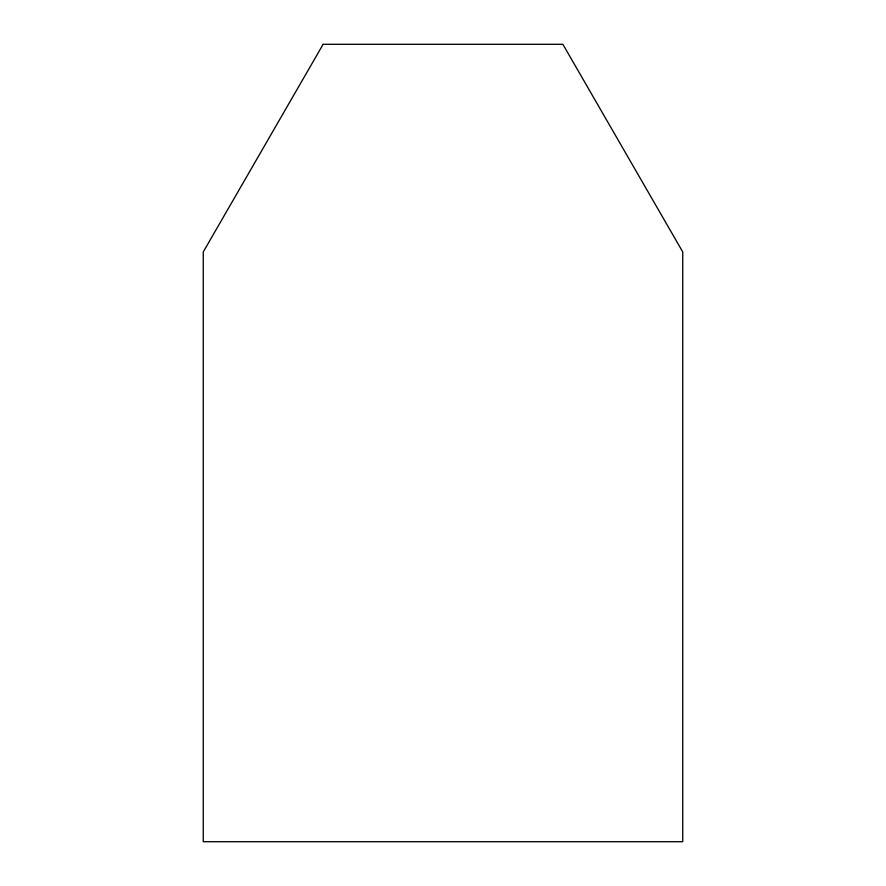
<?xml version="1.0" encoding="UTF-8"?>
<svg xmlns="http://www.w3.org/2000/svg" width="886" height="886" viewBox="0 0 886 886"><rect width="100%" height="100%" fill="white"/><g stroke="black" fill="none" stroke-linecap="round" stroke-linejoin="round"><path stroke-width="1.33" d="M323.124 44.3L203.259 251.923L203.259 841.7L682.741 841.7L682.741 251.923L562.876 44.3L323.124 44.3"/></g></svg>
